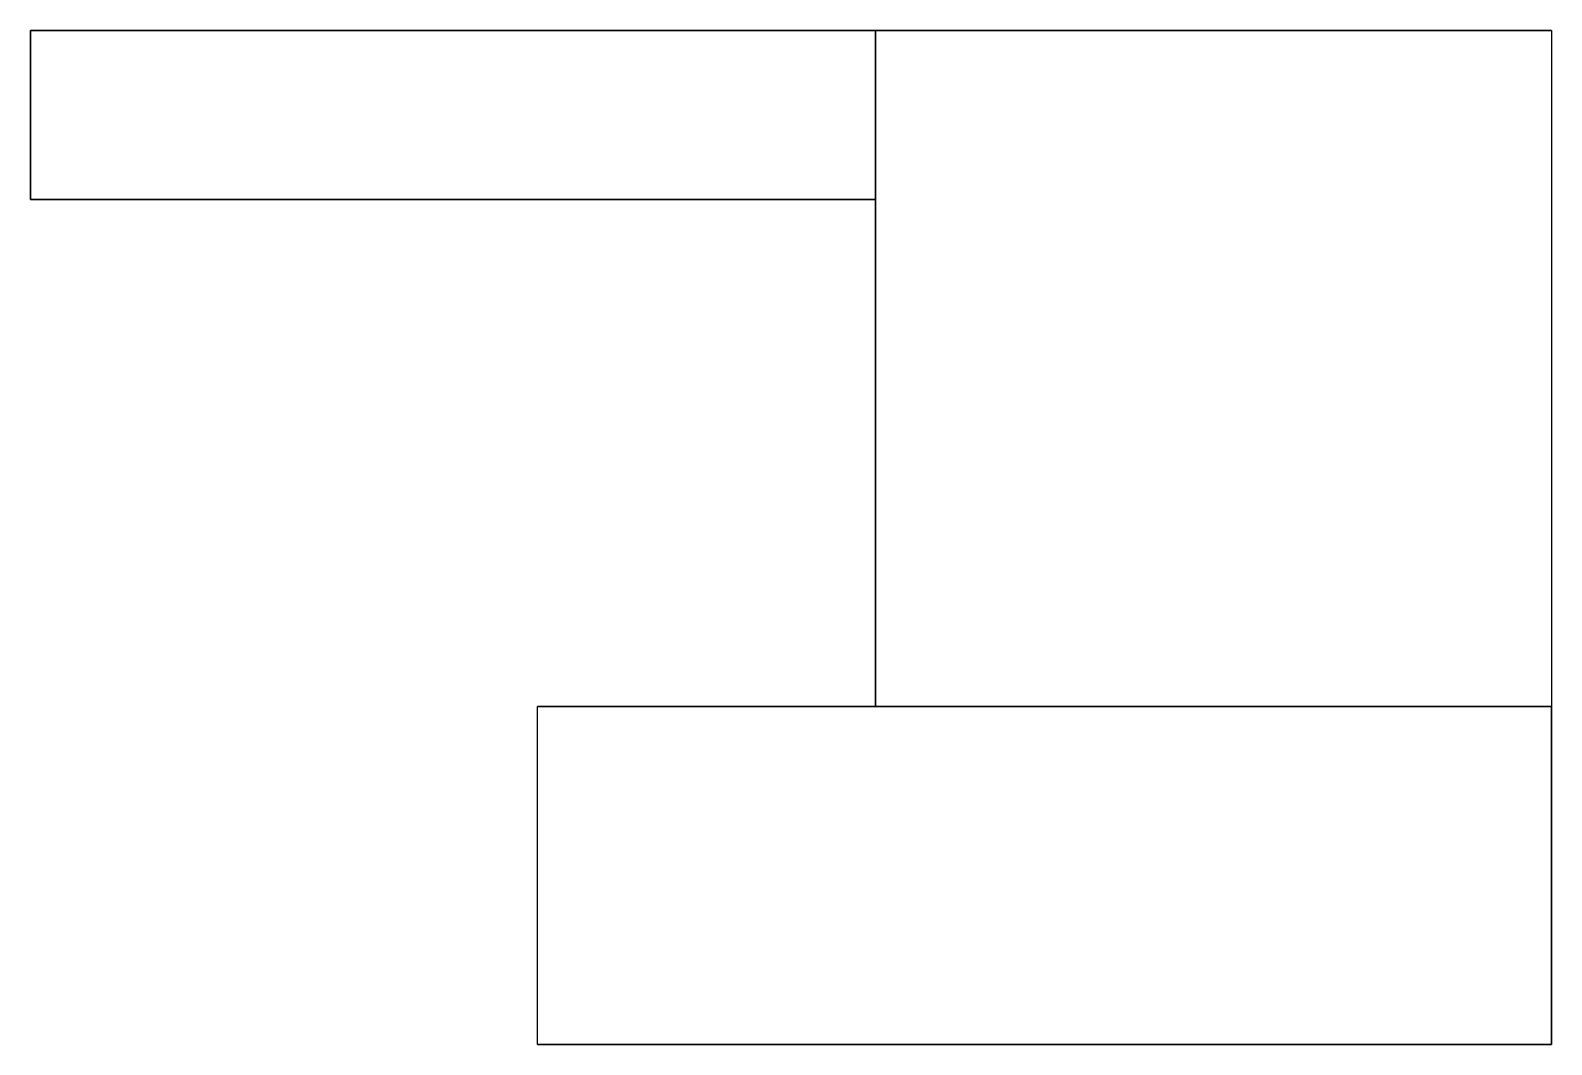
# Model space of a CAD drawing. Header units: inches. Extents: x -20.1 to 26, y 11.5 to 32.6.
# Drawn here: x -20.07 to -11.07, y 26.59 to 32.59 of the extents above.
import ezdxf

# ---------------------------------------------------------------- set-up
doc = ezdxf.new("R2010")
doc.units = ezdxf.units.IN
doc.header["$MEASUREMENT"] = 0

msp = doc.modelspace()

# ---------------------------------------------------------------- linework, layer by layer
at = {"extrusion": (2.22045e-16, 1, -2.94172e-16)}
for p, q in [((-15.073, 32.5886, 15.6354), (-20.073, 32.5886, 15.6354)), ((-20.073, 32.5886, 15.6354), (-20.073, 31.5886, 15.6354)), ((-20.073, 31.5886, 17.6354), (-20.073, 32.5886, 17.6354)), ((-20.073, 32.5886, 17.6354), (-20.073, 32.5886, 15.6354)), ((-20.073, 32.5886, 17.6354), (-15.073, 32.5886, 17.6354)), ((-11.073, 32.5886, 19.6354), (-15.073, 32.5886, 19.6354)), ((-15.073, 32.5886, 15.6354), (-11.073, 32.5886, 15.6354)), ((-15.073, 32.5886, 19.6354), (-15.073, 28.5886, 19.6354)), ((-15.073, 28.5886, 15.6354), (-15.073, 32.5886, 15.6354)), ((-15.073, 32.5886, 17.6354), (-15.073, 31.5886, 17.6354)), ((-15.073, 32.5886, 17.6354), (-15.073, 32.5886, 15.6354)), ((-15.073, 31.5886, 15.6354), (-15.073, 32.5886, 15.6354)), ((-11.073, 32.5886, 15.6354), (-11.073, 32.5886, 19.6354)), ((-11.073, 32.5886, 19.6354), (-11.073, 28.5886, 19.6354)), ((-11.073, 32.5886, 15.6354), (-11.073, 28.5886, 15.6354)), ((-20.073, 31.5886, 15.6354), (-20.073, 31.5886, 17.6354)), ((-15.073, 31.5886, 17.6354), (-20.073, 31.5886, 17.6354)), ((-20.073, 31.5886, 15.6354), (-15.073, 31.5886, 15.6354)), ((-15.073, 31.5886, 15.6354), (-15.073, 31.5886, 17.6354)), ((-17.073, 26.5886, 20.6354), (-17.073, 28.5886, 20.6354)), ((-17.073, 28.5886, 20.6354), (-17.073, 28.5886, 15.6354)), ((-17.073, 28.5886, 15.6354), (-15.073, 28.5886, 15.6354)), ((-11.073, 28.5886, 20.6354), (-17.073, 28.5886, 20.6354)), ((-17.073, 26.5886, 15.6354), (-17.073, 28.5886, 15.6354)), ((-17.073, 28.5886, 15.6354), (-11.073, 28.5886, 15.6354)), ((-17.073, 28.5886, 15.6354), (-17.073, 28.5886, 20.6354)), ((-17.073, 28.5886, 20.6354), (-11.073, 28.5886, 20.6354)), ((-15.073, 28.5886, 19.6354), (-15.073, 28.5886, 15.6354)), ((-11.073, 28.5886, 19.6354), (-15.073, 28.5886, 19.6354)), ((-11.073, 28.5886, 15.6354), (-15.073, 28.5886, 15.6354)), ((-11.073, 28.5886, 20.6354), (-11.073, 26.5886, 20.6354)), ((-11.073, 26.5886, 15.6354), (-11.073, 28.5886, 15.6354)), ((-11.073, 28.5886, 15.6354), (-11.073, 28.5886, 20.6354)), ((-11.073, 26.5886, 20.6354), (-17.073, 26.5886, 20.6354)), ((-17.073, 26.5886, 20.6354), (-17.073, 26.5886, 15.6354)), ((-17.073, 26.5886, 15.6354), (-11.073, 26.5886, 15.6354)), ((-11.073, 26.5886, 20.6354), (-11.073, 26.5886, 15.6354))]:
    msp.add_line(p, q, dxfattribs=at)

doc.saveas('drawing.dxf')
